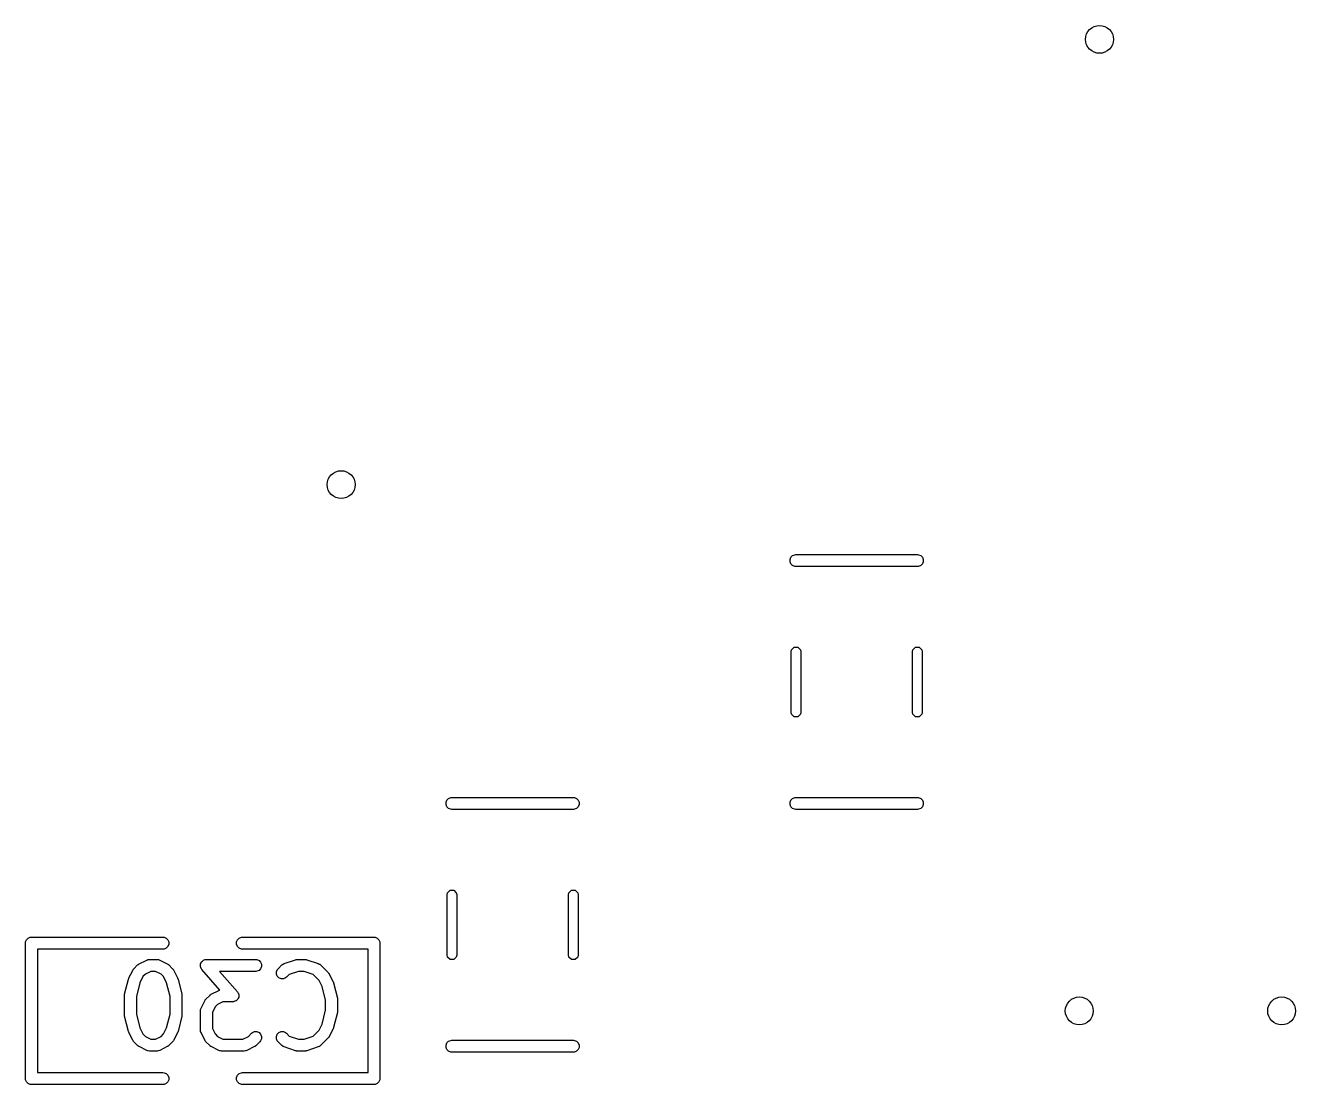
# Model space of a CAD drawing. Extents: x -2.1 to 1.78, y 0.53 to 2.72.
# Drawn here: x 1.079 to 1.707, y 2.109 to 2.632 of the extents above; entities that cross this region are included whole.
import ezdxf

# ---------------------------------------------------------------- set-up
doc = ezdxf.new("R2010")
doc.units = 0
doc.header["$MEASUREMENT"] = 0
doc.layers.add('BLACK', color=7, linetype='CONTINUOUS')

msp = doc.modelspace()

# ---------------------------------------------------------------- linework, layer by layer
at = {"layer": 'BLACK', "linetype": 'CONTINUOUS'}
for p, q in [((1.4571, 2.36808), (1.45754, 2.36914)), ((1.4571, 2.36692), (1.4571, 2.36808)), ((1.45754, 2.36586), (1.4571, 2.36692)), ((1.45754, 2.36914), (1.45836, 2.36996)), ((1.45836, 2.36996), (1.45942, 2.3704)), ((1.45942, 2.3704), (1.46, 2.37045)), ((1.46, 2.37045), (1.52, 2.37045)), ((1.52, 2.37045), (1.52058, 2.3704)), ((1.52058, 2.3704), (1.52164, 2.36996)), ((1.52164, 2.36996), (1.52246, 2.36914)), ((1.52246, 2.36914), (1.5229, 2.36808)), ((1.5229, 2.36692), (1.52246, 2.36586)), ((1.5229, 2.36808), (1.5229, 2.36692)), ((1.45836, 2.36504), (1.45754, 2.36586)), ((1.45942, 2.3646), (1.45836, 2.36504)), ((1.46, 2.36455), (1.45942, 2.3646)), ((1.52, 2.36455), (1.46, 2.36455)), ((1.52058, 2.3646), (1.52, 2.36455)), ((1.52164, 2.36504), (1.52058, 2.3646)), ((1.52246, 2.36586), (1.52164, 2.36504)), ((1.45764, 2.3225), (1.45782, 2.3234)), ((1.45764, 2.2925), (1.45764, 2.3225)), ((1.45782, 2.3234), (1.4591, 2.32468)), ((1.4591, 2.32468), (1.4609, 2.32468)), ((1.4609, 2.32468), (1.46218, 2.3234)), ((1.46218, 2.3234), (1.46236, 2.3225)), ((1.46236, 2.3225), (1.46236, 2.2925)), ((1.51764, 2.3225), (1.51782, 2.3234)), ((1.51764, 2.2925), (1.51764, 2.3225)), ((1.51782, 2.3234), (1.5191, 2.32468)), ((1.5191, 2.32468), (1.5209, 2.32468)), ((1.5209, 2.32468), (1.52218, 2.3234)), ((1.52218, 2.3234), (1.52236, 2.3225)), ((1.52236, 2.3225), (1.52236, 2.2925)), ((1.45782, 2.2916), (1.45764, 2.2925)), ((1.4591, 2.29032), (1.45782, 2.2916)), ((1.46218, 2.2916), (1.4609, 2.29032)), ((1.46236, 2.2925), (1.46218, 2.2916)), ((1.51782, 2.2916), (1.51764, 2.2925)), ((1.5191, 2.29032), (1.51782, 2.2916)), ((1.52218, 2.2916), (1.5209, 2.29032)), ((1.52236, 2.2925), (1.52218, 2.2916)), ((1.4609, 2.29032), (1.4591, 2.29032)), ((1.5209, 2.29032), (1.5191, 2.29032)), ((1.2871, 2.24808), (1.28754, 2.24914)), ((1.2871, 2.24692), (1.2871, 2.24808)), ((1.28754, 2.24914), (1.28836, 2.24996)), ((1.28836, 2.24996), (1.28942, 2.2504)), ((1.28942, 2.2504), (1.29, 2.25045)), ((1.29, 2.25045), (1.35, 2.25045)), ((1.35, 2.25045), (1.35058, 2.2504)), ((1.35058, 2.2504), (1.35164, 2.24996)), ((1.35164, 2.24996), (1.35246, 2.24914)), ((1.35246, 2.24914), (1.3529, 2.24808)), ((1.3529, 2.24808), (1.3529, 2.24692)), ((1.4571, 2.24808), (1.45754, 2.24914)), ((1.4571, 2.24692), (1.4571, 2.24808)), ((1.45754, 2.24914), (1.45836, 2.24996)), ((1.45836, 2.24996), (1.45942, 2.2504)), ((1.45942, 2.2504), (1.46, 2.25045)), ((1.46, 2.25045), (1.52, 2.25045)), ((1.52, 2.25045), (1.52058, 2.2504)), ((1.52058, 2.2504), (1.52164, 2.24996)), ((1.52164, 2.24996), (1.52246, 2.24914)), ((1.52246, 2.24914), (1.5229, 2.24808)), ((1.5229, 2.24808), (1.5229, 2.24692)), ((1.28754, 2.24586), (1.2871, 2.24692)), ((1.28836, 2.24504), (1.28754, 2.24586)), ((1.28942, 2.2446), (1.28836, 2.24504)), ((1.29, 2.24455), (1.28942, 2.2446)), ((1.35, 2.24455), (1.29, 2.24455)), ((1.35058, 2.2446), (1.35, 2.24455)), ((1.35164, 2.24504), (1.35058, 2.2446)), ((1.35246, 2.24586), (1.35164, 2.24504)), ((1.3529, 2.24692), (1.35246, 2.24586)), ((1.45754, 2.24586), (1.4571, 2.24692)), ((1.45836, 2.24504), (1.45754, 2.24586)), ((1.45942, 2.2446), (1.45836, 2.24504)), ((1.46, 2.24455), (1.45942, 2.2446)), ((1.52, 2.24455), (1.46, 2.24455)), ((1.52058, 2.2446), (1.52, 2.24455)), ((1.52164, 2.24504), (1.52058, 2.2446)), ((1.52246, 2.24586), (1.52164, 2.24504)), ((1.5229, 2.24692), (1.52246, 2.24586)), ((1.28764, 2.2025), (1.28782, 2.2034)), ((1.28782, 2.2034), (1.2891, 2.20468)), ((1.2891, 2.20468), (1.2909, 2.20468)), ((1.2909, 2.20468), (1.29218, 2.2034)), ((1.29218, 2.2034), (1.29236, 2.2025)), ((1.34764, 2.2025), (1.34782, 2.2034)), ((1.34782, 2.2034), (1.3491, 2.20468)), ((1.3491, 2.20468), (1.3509, 2.20468)), ((1.3509, 2.20468), (1.35218, 2.2034)), ((1.35218, 2.2034), (1.35236, 2.2025)), ((1.28764, 2.1725), (1.28764, 2.2025)), ((1.29236, 2.2025), (1.29236, 2.1725)), ((1.34764, 2.1725), (1.34764, 2.2025)), ((1.35236, 2.2025), (1.35236, 2.1725)), ((1.07925, 2.17846), (1.07931, 2.17904)), ((1.07925, 2.11154), (1.07925, 2.17846)), ((1.07931, 2.17904), (1.07975, 2.18011)), ((1.07975, 2.18011), (1.08056, 2.18092)), ((1.08056, 2.18092), (1.08163, 2.18136)), ((1.08163, 2.18136), (1.0822, 2.18142)), ((1.0822, 2.18142), (1.14717, 2.18142)), ((1.14717, 2.18142), (1.14774, 2.18136)), ((1.14774, 2.18136), (1.14881, 2.18092)), ((1.14881, 2.18092), (1.14962, 2.18011)), ((1.14962, 2.18011), (1.15006, 2.17904)), ((1.15006, 2.17904), (1.15006, 2.17789)), ((1.18364, 2.17904), (1.18408, 2.18011)), ((1.18364, 2.17789), (1.18364, 2.17904)), ((1.18408, 2.18011), (1.18489, 2.18092)), ((1.18489, 2.18092), (1.18596, 2.18136)), ((1.18596, 2.18136), (1.18654, 2.18142)), ((1.18654, 2.18142), (1.2515, 2.18142)), ((1.2515, 2.18142), (1.25207, 2.18136)), ((1.25207, 2.18136), (1.25314, 2.18092)), ((1.25314, 2.18092), (1.25395, 2.18011)), ((1.25395, 2.18011), (1.25439, 2.17904)), ((1.25439, 2.17904), (1.25445, 2.17846)), ((1.25445, 2.17846), (1.25445, 2.11154)), ((1.14717, 2.17551), (1.08516, 2.17551)), ((1.08516, 2.17551), (1.08516, 2.11449)), ((1.14774, 2.17557), (1.14717, 2.17551)), ((1.14881, 2.17601), (1.14774, 2.17557)), ((1.14962, 2.17682), (1.14881, 2.17601)), ((1.15006, 2.17789), (1.14962, 2.17682)), ((1.18408, 2.17682), (1.18364, 2.17789)), ((1.18489, 2.17601), (1.18408, 2.17682)), ((1.18596, 2.17557), (1.18489, 2.17601)), ((1.18654, 2.17551), (1.18596, 2.17557)), ((1.24854, 2.17551), (1.18654, 2.17551)), ((1.24854, 2.11449), (1.24854, 2.17551)), ((1.28782, 2.1716), (1.28764, 2.1725)), ((1.29236, 2.1725), (1.29218, 2.1716)), ((1.34782, 2.1716), (1.34764, 2.1725)), ((1.35236, 2.1725), (1.35218, 2.1716)), ((1.13243, 2.16528), (1.13246, 2.16535)), ((1.13246, 2.16535), (1.13253, 2.16544)), ((1.13253, 2.16544), (1.13259, 2.16552)), ((1.13259, 2.16552), (1.13264, 2.16558)), ((1.13264, 2.16558), (1.13283, 2.1658)), ((1.13283, 2.1658), (1.13471, 2.16768)), ((1.13471, 2.16768), (1.13493, 2.16786)), ((1.13493, 2.16786), (1.13498, 2.16792)), ((1.13498, 2.16792), (1.13507, 2.16798)), ((1.13507, 2.16798), (1.13515, 2.16804)), ((1.13515, 2.16804), (1.13522, 2.16807)), ((1.13522, 2.16807), (1.13547, 2.16823)), ((1.13547, 2.16823), (1.13922, 2.1701)), ((1.13922, 2.1701), (1.13976, 2.17031)), ((1.13976, 2.17031), (1.13987, 2.17032)), ((1.13987, 2.17032), (1.13997, 2.17036)), ((1.13997, 2.17036), (1.14054, 2.17042)), ((1.14054, 2.17042), (1.14429, 2.17042)), ((1.14429, 2.17042), (1.14487, 2.17036)), ((1.14487, 2.17036), (1.14497, 2.17032)), ((1.14497, 2.17032), (1.14507, 2.17031)), ((1.14507, 2.17031), (1.14561, 2.1701)), ((1.14561, 2.1701), (1.14936, 2.16823)), ((1.14936, 2.16823), (1.14961, 2.16807)), ((1.14961, 2.16807), (1.14968, 2.16804)), ((1.14968, 2.16804), (1.14976, 2.16798)), ((1.14976, 2.16798), (1.14985, 2.16792)), ((1.14985, 2.16792), (1.1499, 2.16786)), ((1.1499, 2.16786), (1.15013, 2.16768)), ((1.15013, 2.16768), (1.152, 2.1658)), ((1.152, 2.1658), (1.15219, 2.16558)), ((1.15219, 2.16558), (1.15225, 2.16552)), ((1.15225, 2.16552), (1.15231, 2.16544)), ((1.15231, 2.16544), (1.15237, 2.16535)), ((1.15237, 2.16535), (1.1524, 2.16528)), ((1.16574, 2.16708), (1.16577, 2.16756)), ((1.16577, 2.16699), (1.16574, 2.16708)), ((1.16577, 2.16804), (1.16581, 2.16813)), ((1.16577, 2.16756), (1.16577, 2.16804)), ((1.16577, 2.16689), (1.16577, 2.16699)), ((1.16595, 2.16644), (1.16577, 2.16689)), ((1.16581, 2.16823), (1.16603, 2.16866)), ((1.16581, 2.16813), (1.16581, 2.16823)), ((1.16611, 2.16599), (1.16595, 2.16644)), ((1.16603, 2.16866), (1.16621, 2.1691)), ((1.16619, 2.16588), (1.16611, 2.16599)), ((1.16621, 2.16582), (1.16619, 2.16588)), ((1.16621, 2.1691), (1.16628, 2.16917)), ((1.16626, 2.16577), (1.16621, 2.16582)), ((1.16644, 2.16552), (1.16626, 2.16577)), ((1.16628, 2.16917), (1.16632, 2.16926)), ((1.16632, 2.16926), (1.16668, 2.16958)), ((1.17538, 2.15531), (1.16644, 2.16552)), ((1.16668, 2.16958), (1.16702, 2.16992)), ((1.16702, 2.16992), (1.16712, 2.16996)), ((1.16712, 2.16996), (1.16719, 2.17002)), ((1.16719, 2.17002), (1.16765, 2.17018)), ((1.16765, 2.17018), (1.16809, 2.17036)), ((1.16809, 2.17036), (1.16823, 2.17037)), ((1.16823, 2.17037), (1.16828, 2.17039)), ((1.16828, 2.17039), (1.16836, 2.17039)), ((1.16836, 2.17039), (1.16866, 2.17042)), ((1.16866, 2.17042), (1.19304, 2.17042)), ((1.19304, 2.17042), (1.19361, 2.17036)), ((1.19361, 2.17036), (1.19468, 2.16992)), ((1.19468, 2.16992), (1.19549, 2.1691)), ((1.19549, 2.16582), (1.19468, 2.16501)), ((1.19549, 2.1691), (1.19593, 2.16804)), ((1.19593, 2.16689), (1.19549, 2.16582)), ((1.19593, 2.16804), (1.19593, 2.16689)), ((1.20326, 2.16429), (1.2037, 2.16535)), ((1.2037, 2.16535), (1.20407, 2.1658)), ((1.20407, 2.1658), (1.20595, 2.16768)), ((1.20595, 2.16768), (1.20639, 2.16804)), ((1.20639, 2.16804), (1.20649, 2.16808)), ((1.20649, 2.16808), (1.20657, 2.16815)), ((1.20657, 2.16815), (1.2071, 2.16839)), ((1.2071, 2.16839), (1.21273, 2.17027)), ((1.21273, 2.17027), (1.21301, 2.17033)), ((1.21301, 2.17033), (1.21308, 2.17036)), ((1.21308, 2.17036), (1.21319, 2.17037)), ((1.21319, 2.17037), (1.21329, 2.17039)), ((1.21329, 2.17039), (1.21337, 2.17039)), ((1.21337, 2.17039), (1.21366, 2.17042)), ((1.21366, 2.17042), (1.21741, 2.17042)), ((1.21741, 2.17042), (1.2177, 2.17039)), ((1.2177, 2.17039), (1.21778, 2.17039)), ((1.21778, 2.17039), (1.21788, 2.17037)), ((1.21788, 2.17037), (1.21798, 2.17036)), ((1.21798, 2.17036), (1.21806, 2.17033)), ((1.21806, 2.17033), (1.21834, 2.17027)), ((1.21834, 2.17027), (1.22397, 2.16839)), ((1.22397, 2.16839), (1.22449, 2.16815)), ((1.22449, 2.16815), (1.22457, 2.16808)), ((1.22457, 2.16808), (1.22467, 2.16804)), ((1.22467, 2.16804), (1.22512, 2.16768)), ((1.22512, 2.16768), (1.22887, 2.16393)), ((1.2891, 2.17032), (1.28782, 2.1716)), ((1.2909, 2.17032), (1.2891, 2.17032)), ((1.29218, 2.1716), (1.2909, 2.17032)), ((1.3491, 2.17032), (1.34782, 2.1716)), ((1.3509, 2.17032), (1.3491, 2.17032)), ((1.35218, 2.1716), (1.3509, 2.17032)), ((1.1283, 2.15318), (1.13018, 2.16068)), ((1.13018, 2.16068), (1.13019, 2.16072)), ((1.13019, 2.16072), (1.1302, 2.16074)), ((1.1302, 2.16074), (1.13029, 2.16098)), ((1.13029, 2.16098), (1.13037, 2.16123)), ((1.13037, 2.16123), (1.13039, 2.16124)), ((1.13039, 2.16124), (1.1304, 2.16129)), ((1.1304, 2.16129), (1.13228, 2.16503)), ((1.13228, 2.16503), (1.13243, 2.16528)), ((1.13735, 2.16197), (1.13583, 2.15893)), ((1.13854, 2.16316), (1.13735, 2.16197)), ((1.14124, 2.16451), (1.13854, 2.16316)), ((1.1436, 2.16451), (1.14124, 2.16451)), ((1.14629, 2.16316), (1.1436, 2.16451)), ((1.14749, 2.16197), (1.14629, 2.16316)), ((1.14901, 2.15893), (1.14749, 2.16197)), ((1.1524, 2.16528), (1.15256, 2.16503)), ((1.15256, 2.16503), (1.15443, 2.16129)), ((1.15443, 2.16129), (1.15445, 2.16124)), ((1.15445, 2.16124), (1.15446, 2.16123)), ((1.15446, 2.16123), (1.15455, 2.16098)), ((1.15455, 2.16098), (1.15464, 2.16074)), ((1.15464, 2.16074), (1.15464, 2.16072)), ((1.15464, 2.16072), (1.15466, 2.16068)), ((1.15466, 2.16068), (1.15653, 2.15318)), ((1.19304, 2.16451), (1.17517, 2.16451)), ((1.17517, 2.16451), (1.18401, 2.15441)), ((1.19361, 2.16457), (1.19304, 2.16451)), ((1.19468, 2.16501), (1.19361, 2.16457)), ((1.20326, 2.16314), (1.20326, 2.16429)), ((1.2037, 2.16207), (1.20326, 2.16314)), ((1.20452, 2.16126), (1.2037, 2.16207)), ((1.20558, 2.16082), (1.20452, 2.16126)), ((1.20674, 2.16082), (1.20558, 2.16082)), ((1.2078, 2.16126), (1.20674, 2.16082)), ((1.20825, 2.16163), (1.2078, 2.16126)), ((1.20963, 2.16301), (1.20825, 2.16163)), ((1.21414, 2.16451), (1.20963, 2.16301)), ((1.21693, 2.16451), (1.21414, 2.16451)), ((1.22144, 2.16301), (1.21693, 2.16451)), ((1.22436, 2.16009), (1.22144, 2.16301)), ((1.22587, 2.15706), (1.22436, 2.16009)), ((1.22887, 2.16393), (1.22906, 2.1637)), ((1.22906, 2.1637), (1.22911, 2.16365)), ((1.22911, 2.16365), (1.22917, 2.16356)), ((1.22917, 2.16356), (1.22924, 2.16348)), ((1.22924, 2.16348), (1.22927, 2.16341)), ((1.22927, 2.16341), (1.22942, 2.16316)), ((1.22942, 2.16316), (1.2313, 2.15941)), ((1.2313, 2.15941), (1.23131, 2.15937)), ((1.23131, 2.15937), (1.23133, 2.15935)), ((1.23133, 2.15935), (1.23141, 2.15911)), ((1.23141, 2.15911), (1.2315, 2.15887)), ((1.12822, 2.15261), (1.12825, 2.15282)), ((1.12825, 2.15282), (1.12827, 2.15304)), ((1.12827, 2.15304), (1.12829, 2.15308)), ((1.12829, 2.15308), (1.1283, 2.15318)), ((1.13583, 2.15893), (1.13412, 2.1521)), ((1.15071, 2.1521), (1.14901, 2.15893)), ((1.15653, 2.15318), (1.15655, 2.15308)), ((1.15655, 2.15308), (1.15656, 2.15304)), ((1.15656, 2.15304), (1.15658, 2.15282)), ((1.15658, 2.15282), (1.15662, 2.15261)), ((1.17033, 2.15268), (1.17055, 2.15286)), ((1.17055, 2.15286), (1.1706, 2.15292)), ((1.1706, 2.15292), (1.17069, 2.15298)), ((1.17069, 2.15298), (1.17077, 2.15305)), ((1.17077, 2.15305), (1.17085, 2.15308)), ((1.17085, 2.15308), (1.17109, 2.15323)), ((1.17109, 2.15323), (1.17484, 2.15511)), ((1.17484, 2.15511), (1.17538, 2.15531)), ((1.18401, 2.15441), (1.18419, 2.15416)), ((1.18419, 2.15416), (1.18424, 2.15411)), ((1.18424, 2.15411), (1.18426, 2.15405)), ((1.18426, 2.15405), (1.18435, 2.15394)), ((1.18435, 2.15394), (1.1845, 2.15348)), ((1.1845, 2.15348), (1.18468, 2.15304)), ((1.18468, 2.15304), (1.18468, 2.15294)), ((1.18468, 2.15294), (1.18472, 2.15285)), ((1.18472, 2.15285), (1.18468, 2.15237)), ((1.22758, 2.15023), (1.22587, 2.15706)), ((1.2315, 2.15887), (1.23151, 2.15885)), ((1.23151, 2.15885), (1.23152, 2.15881)), ((1.23152, 2.15881), (1.2334, 2.15131)), ((1.12823, 2.15257), (1.12822, 2.15261)), ((1.12822, 2.15247), (1.12823, 2.15257)), ((1.12822, 2.14309), (1.12822, 2.15247)), ((1.13412, 2.1521), (1.13412, 2.14346)), ((1.15071, 2.14346), (1.15071, 2.1521)), ((1.15662, 2.15261), (1.15661, 2.15257)), ((1.15661, 2.15257), (1.15662, 2.15247)), ((1.15662, 2.15247), (1.15662, 2.14309)), ((1.16602, 2.14629), (1.1679, 2.15004)), ((1.1679, 2.15004), (1.16805, 2.15028)), ((1.16805, 2.15028), (1.16808, 2.15036)), ((1.16808, 2.15036), (1.16815, 2.15044)), ((1.16815, 2.15044), (1.16821, 2.15053)), ((1.16821, 2.15053), (1.16827, 2.15058)), ((1.16827, 2.15058), (1.16845, 2.1508)), ((1.16845, 2.1508), (1.17033, 2.15268)), ((1.17297, 2.14697), (1.17162, 2.14427)), ((1.17416, 2.14816), (1.17297, 2.14697)), ((1.17686, 2.14951), (1.17416, 2.14816)), ((1.18179, 2.14951), (1.17686, 2.14951)), ((1.18209, 2.14954), (1.18179, 2.14951)), ((1.18217, 2.14954), (1.18209, 2.14954)), ((1.18222, 2.14956), (1.18217, 2.14954)), ((1.18236, 2.14957), (1.18222, 2.14956)), ((1.18281, 2.14975), (1.18236, 2.14957)), ((1.18326, 2.14991), (1.18281, 2.14975)), ((1.18334, 2.14997), (1.18326, 2.14991)), ((1.18343, 2.15001), (1.18334, 2.14997)), ((1.18377, 2.15035), (1.18343, 2.15001)), ((1.18413, 2.15067), (1.18377, 2.15035)), ((1.18417, 2.15075), (1.18413, 2.15067)), ((1.18424, 2.15083), (1.18417, 2.15075)), ((1.18443, 2.15127), (1.18424, 2.15083)), ((1.18464, 2.1517), (1.18443, 2.15127)), ((1.18465, 2.1518), (1.18464, 2.1517)), ((1.18468, 2.15189), (1.18465, 2.1518)), ((1.18468, 2.15237), (1.18468, 2.15189)), ((1.22758, 2.14533), (1.22758, 2.15023)), ((1.2334, 2.15131), (1.23341, 2.15121)), ((1.23341, 2.15121), (1.23343, 2.15117)), ((1.23343, 2.15117), (1.23345, 2.15095)), ((1.23345, 2.15095), (1.23348, 2.15073)), ((1.23348, 2.15073), (1.23347, 2.15069)), ((1.23347, 2.15069), (1.23348, 2.15059)), ((1.23348, 2.15059), (1.23348, 2.14497)), ((1.12823, 2.14299), (1.12822, 2.14309)), ((1.12822, 2.14295), (1.12823, 2.14299)), ((1.12825, 2.14273), (1.12822, 2.14295)), ((1.12827, 2.14252), (1.12825, 2.14273)), ((1.12829, 2.14248), (1.12827, 2.14252)), ((1.1283, 2.14238), (1.12829, 2.14248)), ((1.13018, 2.13488), (1.1283, 2.14238)), ((1.13412, 2.14346), (1.13583, 2.13662)), ((1.14901, 2.13662), (1.15071, 2.14346)), ((1.15653, 2.14238), (1.15466, 2.13488)), ((1.15655, 2.14248), (1.15653, 2.14238)), ((1.15656, 2.14252), (1.15655, 2.14248)), ((1.15658, 2.14273), (1.15656, 2.14252)), ((1.15662, 2.14295), (1.15658, 2.14273)), ((1.15662, 2.14309), (1.15661, 2.14299)), ((1.15661, 2.14299), (1.15662, 2.14295)), ((1.16571, 2.14497), (1.16577, 2.14554)), ((1.16571, 2.13559), (1.16571, 2.14497)), ((1.16577, 2.14554), (1.16581, 2.14564)), ((1.16581, 2.14564), (1.16582, 2.14575)), ((1.16582, 2.14575), (1.16602, 2.14629)), ((1.17162, 2.14427), (1.17162, 2.13629)), ((1.22587, 2.1385), (1.22758, 2.14533)), ((1.2334, 2.14425), (1.23152, 2.13675)), ((1.23341, 2.14435), (1.2334, 2.14425)), ((1.23343, 2.14439), (1.23341, 2.14435)), ((1.23345, 2.14461), (1.23343, 2.14439)), ((1.23348, 2.14482), (1.23345, 2.14461)), ((1.23348, 2.14497), (1.23347, 2.14487)), ((1.23347, 2.14487), (1.23348, 2.14482)), ((1.13019, 2.13483), (1.13018, 2.13488)), ((1.1302, 2.13481), (1.13019, 2.13483)), ((1.13029, 2.13457), (1.1302, 2.13481)), ((1.13037, 2.13433), (1.13029, 2.13457)), ((1.13039, 2.13431), (1.13037, 2.13433)), ((1.1304, 2.13427), (1.13039, 2.13431)), ((1.13228, 2.13052), (1.1304, 2.13427)), ((1.13583, 2.13662), (1.13735, 2.13359)), ((1.14749, 2.13359), (1.14901, 2.13662)), ((1.15443, 2.13427), (1.15256, 2.13052)), ((1.15445, 2.13431), (1.15443, 2.13427)), ((1.15446, 2.13433), (1.15445, 2.13431)), ((1.15455, 2.13457), (1.15446, 2.13433)), ((1.15464, 2.13481), (1.15455, 2.13457)), ((1.15466, 2.13488), (1.15464, 2.13483)), ((1.15464, 2.13483), (1.15464, 2.13481)), ((1.16577, 2.13502), (1.16571, 2.13559)), ((1.16581, 2.13492), (1.16577, 2.13502)), ((1.16582, 2.13481), (1.16581, 2.13492)), ((1.16602, 2.13427), (1.16582, 2.13481)), ((1.1679, 2.13052), (1.16602, 2.13427)), ((1.17162, 2.13629), (1.17297, 2.13359)), ((1.19095, 2.13393), (1.1914, 2.1343)), ((1.1914, 2.1343), (1.19246, 2.13474)), ((1.19246, 2.13474), (1.19361, 2.13474)), ((1.19361, 2.13474), (1.19468, 2.1343)), ((1.19468, 2.1343), (1.19549, 2.13348)), ((1.2037, 2.13348), (1.20452, 2.1343)), ((1.20452, 2.1343), (1.20558, 2.13474)), ((1.20558, 2.13474), (1.20674, 2.13474)), ((1.20674, 2.13474), (1.2078, 2.1343)), ((1.2078, 2.1343), (1.20825, 2.13393)), ((1.22144, 2.13255), (1.22436, 2.13547)), ((1.22436, 2.13547), (1.22587, 2.1385)), ((1.2313, 2.13615), (1.22942, 2.1324)), ((1.23131, 2.13619), (1.2313, 2.13615)), ((1.23133, 2.13621), (1.23131, 2.13619)), ((1.23141, 2.13645), (1.23133, 2.13621)), ((1.2315, 2.13669), (1.23141, 2.13645)), ((1.23151, 2.13671), (1.2315, 2.13669)), ((1.23152, 2.13675), (1.23151, 2.13671)), ((1.13243, 2.13027), (1.13228, 2.13052)), ((1.13246, 2.1302), (1.13243, 2.13027)), ((1.13253, 2.13012), (1.13246, 2.1302)), ((1.13259, 2.13003), (1.13253, 2.13012)), ((1.13264, 2.12998), (1.13259, 2.13003)), ((1.13283, 2.12976), (1.13264, 2.12998)), ((1.13471, 2.12788), (1.13283, 2.12976)), ((1.13493, 2.12769), (1.13471, 2.12788)), ((1.13498, 2.12764), (1.13493, 2.12769)), ((1.13735, 2.13359), (1.13854, 2.1324)), ((1.13854, 2.1324), (1.14124, 2.13105)), ((1.14124, 2.13105), (1.1436, 2.13105)), ((1.1436, 2.13105), (1.14629, 2.1324)), ((1.14629, 2.1324), (1.14749, 2.13359)), ((1.1499, 2.12769), (1.14985, 2.12764)), ((1.15013, 2.12788), (1.1499, 2.12769)), ((1.152, 2.12976), (1.15013, 2.12788)), ((1.15219, 2.12998), (1.152, 2.12976)), ((1.15225, 2.13003), (1.15219, 2.12998)), ((1.15231, 2.13012), (1.15225, 2.13003)), ((1.15237, 2.1302), (1.15231, 2.13012)), ((1.1524, 2.13027), (1.15237, 2.1302)), ((1.15256, 2.13052), (1.1524, 2.13027)), ((1.16805, 2.13027), (1.1679, 2.13052)), ((1.16808, 2.1302), (1.16805, 2.13027)), ((1.16815, 2.13012), (1.16808, 2.1302)), ((1.16821, 2.13003), (1.16815, 2.13012)), ((1.16827, 2.12998), (1.16821, 2.13003)), ((1.16845, 2.12976), (1.16827, 2.12998)), ((1.17033, 2.12788), (1.16845, 2.12976)), ((1.17055, 2.12769), (1.17033, 2.12788)), ((1.1706, 2.12764), (1.17055, 2.12769)), ((1.17297, 2.13359), (1.17416, 2.1324)), ((1.17416, 2.1324), (1.17686, 2.13105)), ((1.17686, 2.13105), (1.18671, 2.13105)), ((1.18671, 2.13105), (1.18941, 2.1324)), ((1.18941, 2.1324), (1.19095, 2.13393)), ((1.19302, 2.12769), (1.19297, 2.12764)), ((1.19325, 2.12788), (1.19302, 2.12769)), ((1.19512, 2.12976), (1.19325, 2.12788)), ((1.19549, 2.1302), (1.19512, 2.12976)), ((1.19549, 2.13348), (1.19593, 2.13242)), ((1.19593, 2.13127), (1.19549, 2.1302)), ((1.19593, 2.13242), (1.19593, 2.13127)), ((1.20326, 2.13242), (1.2037, 2.13348)), ((1.20326, 2.13127), (1.20326, 2.13242)), ((1.2037, 2.1302), (1.20326, 2.13127)), ((1.20407, 2.12976), (1.2037, 2.1302)), ((1.20595, 2.12788), (1.20407, 2.12976)), ((1.20639, 2.12751), (1.20595, 2.12788)), ((1.20825, 2.13393), (1.20963, 2.13255)), ((1.20963, 2.13255), (1.21414, 2.13105)), ((1.21414, 2.13105), (1.21693, 2.13105)), ((1.21693, 2.13105), (1.22144, 2.13255)), ((1.22512, 2.12788), (1.22467, 2.12751)), ((1.22887, 2.13163), (1.22512, 2.12788)), ((1.22906, 2.13186), (1.22887, 2.13163)), ((1.22911, 2.13191), (1.22906, 2.13186)), ((1.22917, 2.132), (1.22911, 2.13191)), ((1.22924, 2.13208), (1.22917, 2.132)), ((1.22927, 2.13215), (1.22924, 2.13208)), ((1.22942, 2.1324), (1.22927, 2.13215)), ((1.2871, 2.12808), (1.28754, 2.12914)), ((1.2871, 2.12692), (1.2871, 2.12808)), ((1.28754, 2.12914), (1.28836, 2.12996)), ((1.28836, 2.12996), (1.28942, 2.1304)), ((1.28942, 2.1304), (1.29, 2.13045)), ((1.29, 2.13045), (1.35, 2.13045)), ((1.35, 2.13045), (1.35058, 2.1304)), ((1.35058, 2.1304), (1.35164, 2.12996)), ((1.35164, 2.12996), (1.35246, 2.12914)), ((1.35246, 2.12914), (1.3529, 2.12808)), ((1.3529, 2.12808), (1.3529, 2.12692)), ((1.13507, 2.12758), (1.13498, 2.12764)), ((1.13515, 2.12751), (1.13507, 2.12758)), ((1.13522, 2.12748), (1.13515, 2.12751)), ((1.13547, 2.12733), (1.13522, 2.12748)), ((1.13922, 2.12545), (1.13547, 2.12733)), ((1.13976, 2.12525), (1.13922, 2.12545)), ((1.13987, 2.12524), (1.13976, 2.12525)), ((1.13997, 2.1252), (1.13987, 2.12524)), ((1.14054, 2.12514), (1.13997, 2.1252)), ((1.14429, 2.12514), (1.14054, 2.12514)), ((1.14487, 2.1252), (1.14429, 2.12514)), ((1.14497, 2.12524), (1.14487, 2.1252)), ((1.14507, 2.12525), (1.14497, 2.12524)), ((1.14561, 2.12545), (1.14507, 2.12525)), ((1.14936, 2.12733), (1.14561, 2.12545)), ((1.14961, 2.12748), (1.14936, 2.12733)), ((1.14968, 2.12751), (1.14961, 2.12748)), ((1.14976, 2.12758), (1.14968, 2.12751)), ((1.14985, 2.12764), (1.14976, 2.12758)), ((1.17069, 2.12758), (1.1706, 2.12764)), ((1.17077, 2.12751), (1.17069, 2.12758)), ((1.17085, 2.12748), (1.17077, 2.12751)), ((1.17109, 2.12733), (1.17085, 2.12748)), ((1.17484, 2.12545), (1.17109, 2.12733)), ((1.17538, 2.12525), (1.17484, 2.12545)), ((1.17549, 2.12524), (1.17538, 2.12525)), ((1.17559, 2.1252), (1.17549, 2.12524)), ((1.17616, 2.12514), (1.17559, 2.1252)), ((1.18741, 2.12514), (1.17616, 2.12514)), ((1.18799, 2.1252), (1.18741, 2.12514)), ((1.18809, 2.12524), (1.18799, 2.1252)), ((1.18819, 2.12525), (1.18809, 2.12524)), ((1.18873, 2.12545), (1.18819, 2.12525)), ((1.19248, 2.12733), (1.18873, 2.12545)), ((1.19273, 2.12748), (1.19248, 2.12733)), ((1.1928, 2.12751), (1.19273, 2.12748)), ((1.19288, 2.12758), (1.1928, 2.12751)), ((1.19297, 2.12764), (1.19288, 2.12758)), ((1.20649, 2.12747), (1.20639, 2.12751)), ((1.20657, 2.1274), (1.20649, 2.12747)), ((1.2071, 2.12717), (1.20657, 2.1274)), ((1.21273, 2.12529), (1.2071, 2.12717)), ((1.21301, 2.12523), (1.21273, 2.12529)), ((1.21308, 2.1252), (1.21301, 2.12523)), ((1.21319, 2.12519), (1.21308, 2.1252)), ((1.21329, 2.12516), (1.21319, 2.12519)), ((1.21337, 2.12517), (1.21329, 2.12516)), ((1.21366, 2.12514), (1.21337, 2.12517)), ((1.21741, 2.12514), (1.21366, 2.12514)), ((1.2177, 2.12517), (1.21741, 2.12514)), ((1.21778, 2.12516), (1.2177, 2.12517)), ((1.21788, 2.12519), (1.21778, 2.12516)), ((1.21798, 2.1252), (1.21788, 2.12519)), ((1.21806, 2.12523), (1.21798, 2.1252)), ((1.21834, 2.12529), (1.21806, 2.12523)), ((1.22397, 2.12717), (1.21834, 2.12529)), ((1.22449, 2.1274), (1.22397, 2.12717)), ((1.22457, 2.12747), (1.22449, 2.1274)), ((1.22467, 2.12751), (1.22457, 2.12747)), ((1.28754, 2.12586), (1.2871, 2.12692)), ((1.28836, 2.12504), (1.28754, 2.12586)), ((1.28942, 2.1246), (1.28836, 2.12504)), ((1.29, 2.12455), (1.28942, 2.1246)), ((1.35, 2.12455), (1.29, 2.12455)), ((1.35058, 2.1246), (1.35, 2.12455)), ((1.35164, 2.12504), (1.35058, 2.1246)), ((1.35246, 2.12586), (1.35164, 2.12504)), ((1.3529, 2.12692), (1.35246, 2.12586)), ((1.07931, 2.11096), (1.07925, 2.11154)), ((1.07975, 2.10989), (1.07931, 2.11096)), ((1.08056, 2.10908), (1.07975, 2.10989)), ((1.08163, 2.10864), (1.08056, 2.10908)), ((1.08516, 2.11449), (1.14717, 2.11449)), ((1.14717, 2.11449), (1.14774, 2.11443)), ((1.14774, 2.11443), (1.14881, 2.11399)), ((1.14881, 2.10908), (1.14774, 2.10864)), ((1.14881, 2.11399), (1.14962, 2.11318)), ((1.14962, 2.10989), (1.14881, 2.10908)), ((1.14962, 2.11318), (1.15006, 2.11211)), ((1.15006, 2.11096), (1.14962, 2.10989)), ((1.15006, 2.11211), (1.15006, 2.11096)), ((1.18364, 2.11211), (1.18408, 2.11318)), ((1.18364, 2.11096), (1.18364, 2.11211)), ((1.18408, 2.10989), (1.18364, 2.11096)), ((1.18408, 2.11318), (1.18489, 2.11399)), ((1.18489, 2.10908), (1.18408, 2.10989)), ((1.18489, 2.11399), (1.18596, 2.11443)), ((1.18596, 2.10864), (1.18489, 2.10908)), ((1.18596, 2.11443), (1.18654, 2.11449)), ((1.18654, 2.11449), (1.24854, 2.11449)), ((1.25314, 2.10908), (1.25207, 2.10864)), ((1.25395, 2.10989), (1.25314, 2.10908)), ((1.25439, 2.11096), (1.25395, 2.10989)), ((1.25445, 2.11154), (1.25439, 2.11096)), ((1.0822, 2.10858), (1.08163, 2.10864)), ((1.14717, 2.10858), (1.0822, 2.10858)), ((1.14774, 2.10864), (1.14717, 2.10858)), ((1.18654, 2.10858), (1.18596, 2.10864)), ((1.2515, 2.10858), (1.18654, 2.10858)), ((1.25207, 2.10864), (1.2515, 2.10858))]:
    msp.add_line(p, q, dxfattribs=at)
at = {"layer": 'BLACK'}
for centre in [(1.61, 2.625), (1.23528, 2.405), (1.6, 2.145), (1.7, 2.145)]:
    msp.add_circle(centre, 0.00689, dxfattribs=at)

doc.saveas('drawing.dxf')
